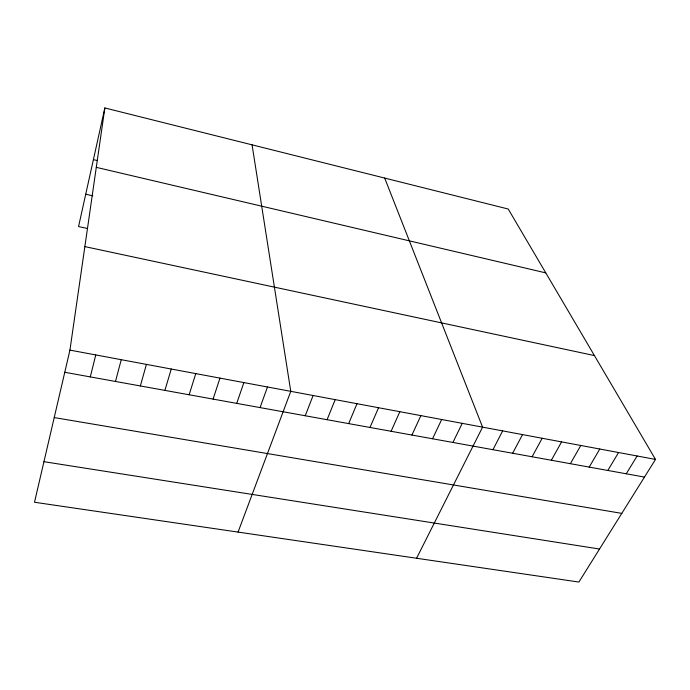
<?xml version="1.0" encoding="UTF-8"?>
<svg xmlns="http://www.w3.org/2000/svg" width="690" height="690" viewBox="0 0 690 690"><rect width="100%" height="100%" fill="white"/><g stroke="black" fill="none" stroke-linecap="round" stroke-linejoin="round"><path stroke-width="1.03" d="M69.931 350.115L104.854 107.951L508.228 209.027L655.5 459.419L578.893 582.05L34.5 502.251L69.931 350.115L655.5 459.419M104.854 107.951L78.556 226.562L87.552 228.528M90.295 376.904L95.763 354.936M115.48 381.458L121.25 359.697M140.355 385.952L146.409 364.398M164.901 390.393L171.249 369.029M189.146 394.775L195.762 373.609M213.081 399.105L219.972 378.129M236.722 403.374L243.872 382.588M260.061 407.592L267.47 386.995M238.059 532.085L290.766 391.342L252.074 144.84M305.23 415.76L313.105 395.508M327.077 419.71L335.185 399.631M348.666 423.608L356.989 403.702M369.995 427.464L378.543 407.721M391.083 431.276L399.838 411.697M411.93 435.045L420.883 415.63M432.535 438.771L441.686 419.511M452.899 442.454L462.248 423.349M416.579 558.253L482.577 427.145L384.684 178.072M492.945 449.69L502.665 430.896M512.627 453.252L522.537 434.605M532.093 456.771L542.176 438.271M551.345 460.247L561.591 441.893M570.38 463.689L580.79 445.481M589.208 467.095L599.783 449.026M607.83 470.459L618.559 452.528M626.244 473.789L637.129 455.995M43.944 461.688L599.524 549.024M54.225 417.571L621.793 513.377M64.774 372.29L644.469 477.083M84.861 246.606L594.418 355.574M85.733 194.201L92.84 195.822M96.29 167.342L545.781 272.886M93.4 159.623L97.523 160.597"/></g></svg>
